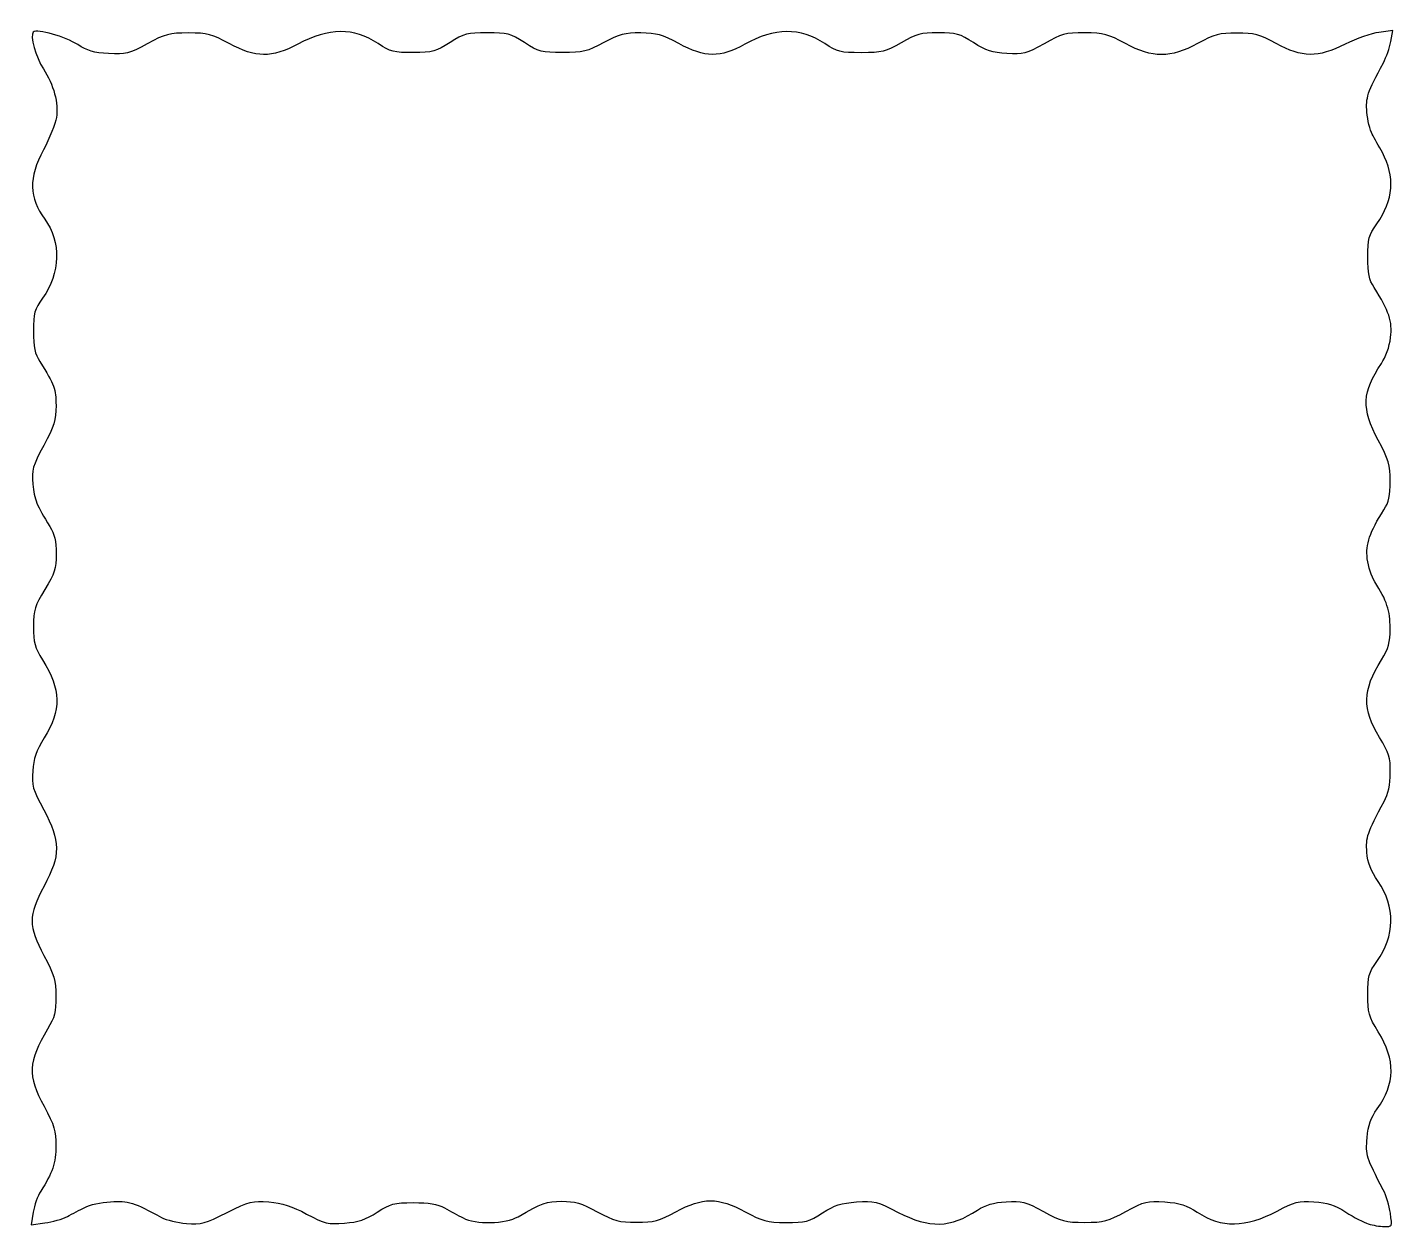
# Model space of a CAD drawing. Header units: centimetres. Extents: x -11.9 to 0.9, y -10 to 1.1.
import ezdxf

# ---------------------------------------------------------------- set-up
doc = ezdxf.new("R2010")
doc.units = ezdxf.units.CM
doc.header["$MEASUREMENT"] = 0
doc.layers.add('Layer 1', color=7, linetype='Continuous')

msp = doc.modelspace()

# ---------------------------------------------------------------- linework, layer by layer
at = {"layer": 'Layer 1'}
msp.add_open_spline([(0.61201, -9.98014), (0.5713, -9.96791), (0.477, -9.91877), (0.40246, -9.87093), (0.40246, -9.87093), (0.29627, -9.80279), (0.23208, -9.78177), (0.10606, -9.77386), (0.10606, -9.77386), (-0.0384, -9.76478), (-0.07338, -9.77362), (-0.23692, -9.86054), (-0.23692, -9.86054), (-0.52996, -10.01629), (-0.75414, -10.01929), (-0.9788, -9.87048), (-0.9788, -9.87048), (-1.07826, -9.8046), (-1.13913, -9.78545), (-1.28026, -9.77561), (-1.28026, -9.77561), (-1.4463, -9.76403), (-1.46841, -9.76945), (-1.64231, -9.86439), (-1.64231, -9.86439), (-1.81032, -9.95612), (-1.84593, -9.96551), (-2.02595, -9.96551), (-2.02595, -9.96551), (-2.20582, -9.96551), (-2.24173, -9.95606), (-2.4096, -9.86463), (-2.4096, -9.86463), (-2.57814, -9.77283), (-2.60941, -9.76467), (-2.75709, -9.77395), (-2.75709, -9.77395), (-2.87421, -9.7813), (-2.94784, -9.80284), (-3.02167, -9.85134), (-3.02167, -9.85134), (-3.27596, -10.01837), (-3.46643, -10.02383), (-3.76071, -9.87252), (-3.76071, -9.87252), (-3.9577, -9.77124), (-3.98156, -9.76531), (-4.14788, -9.77629), (-4.14788, -9.77629), (-4.29243, -9.78584), (-4.35086, -9.80452), (-4.46477, -9.87761), (-4.46477, -9.87761), (-4.59235, -9.95948), (-4.62165, -9.96716), (-4.80347, -9.96637), (-4.80347, -9.96637), (-4.98226, -9.96559), (-5.02091, -9.9555), (-5.18331, -9.86715), (-5.18331, -9.86715), (-5.433, -9.73131), (-5.57726, -9.73127), (-5.82714, -9.86698), (-5.82714, -9.86698), (-5.98679, -9.95368), (-6.02959, -9.96516), (-6.19314, -9.96516), (-6.19314, -9.96516), (-6.35669, -9.96516), (-6.39949, -9.95368), (-6.55914, -9.86698), (-6.55914, -9.86698), (-6.70898, -9.7856), (-6.7656, -9.76901), (-6.88987, -9.77007), (-6.88987, -9.77007), (-7.03413, -9.77129), (-7.07403, -9.78541), (-7.29444, -9.91318), (-7.29444, -9.91318), (-7.40994, -9.98014), (-7.69265, -9.98623), (-7.8071, -9.92423), (-7.8071, -9.92423), (-7.85075, -9.90058), (-7.92815, -9.85891), (-7.97908, -9.83163), (-7.97908, -9.83163), (-8.04608, -9.79574), (-8.12654, -9.78205), (-8.27012, -9.78212), (-8.27012, -9.78212), (-8.45032, -9.7822), (-8.48117, -9.79037), (-8.60579, -9.87102), (-8.60579, -9.87102), (-8.71332, -9.94061), (-8.77916, -9.96267), (-8.91006, -9.97295), (-8.91006, -9.97295), (-9.0643, -9.98507), (-9.09129, -9.97856), (-9.26231, -9.88801), (-9.26231, -9.88801), (-9.39774, -9.8163), (-9.49181, -9.78614), (-9.61234, -9.77579), (-9.61234, -9.77579), (-9.7668, -9.76253), (-9.79132, -9.76872), (-10.00237, -9.87425), (-10.00237, -9.87425), (-10.2062, -9.97616), (-10.24206, -9.98577), (-10.37995, -9.97548), (-10.37995, -9.97548), (-10.46375, -9.96922), (-10.56803, -9.94435), (-10.61168, -9.92021), (-10.61168, -9.92021), (-10.86277, -9.78138), (-10.92205, -9.76302), (-11.08496, -9.77364), (-11.08496, -9.77364), (-11.17391, -9.77943), (-11.2824, -9.80304), (-11.32606, -9.8261), (-11.32606, -9.8261), (-11.36971, -9.84916), (-11.44235, -9.88736), (-11.48746, -9.91098), (-11.48746, -9.91098), (-11.53258, -9.9346), (-11.62668, -9.96177), (-11.69656, -9.97135), (-11.69656, -9.97135), (-11.69656, -9.97135), (-11.82363, -9.98876), (-11.82363, -9.98876), (-11.82363, -9.98876), (-11.82363, -9.98876), (-11.805, -9.8723), (-11.805, -9.8723), (-11.805, -9.8723), (-11.79476, -9.80824), (-11.76327, -9.72006), (-11.73501, -9.67633), (-11.73501, -9.67633), (-11.62724, -9.5095), (-11.59385, -9.40965), (-11.59339, -9.25286), (-11.59339, -9.25286), (-11.593, -9.11636), (-11.60854, -9.06505), (-11.70423, -8.88681), (-11.70423, -8.88681), (-11.85927, -8.59806), (-11.85357, -8.47443), (-11.67118, -8.16968), (-11.67118, -8.16968), (-11.60523, -8.05947), (-11.59316, -8.0118), (-11.59413, -7.8654), (-11.59413, -7.8654), (-11.59514, -7.71362), (-11.60911, -7.66591), (-11.70541, -7.48551), (-11.70541, -7.48551), (-11.85253, -7.20989), (-11.8524, -7.1169), (-11.70448, -6.84078), (-11.70448, -6.84078), (-11.54982, -6.55209), (-11.55028, -6.42284), (-11.70701, -6.13077), (-11.70701, -6.13077), (-11.81023, -5.93843), (-11.81962, -5.90541), (-11.80992, -5.76911), (-11.80992, -5.76911), (-11.80176, -5.65449), (-11.77644, -5.58217), (-11.70254, -5.46245), (-11.70254, -5.46245), (-11.54174, -5.20193), (-11.54556, -5.01401), (-11.71728, -4.73752), (-11.71728, -4.73752), (-11.79073, -4.61927), (-11.80225, -4.57691), (-11.8019, -4.42643), (-11.8019, -4.42643), (-11.80154, -4.26974), (-11.7909, -4.23515), (-11.69607, -4.08224), (-11.69607, -4.08224), (-11.60328, -3.93264), (-11.59066, -3.89298), (-11.59077, -3.75152), (-11.59077, -3.75152), (-11.59088, -3.63163), (-11.60573, -3.56723), (-11.64922, -3.49817), (-11.64922, -3.49817), (-11.7735, -3.30081), (-11.7953, -3.24661), (-11.80794, -3.10362), (-11.80794, -3.10362), (-11.81996, -2.96768), (-11.81183, -2.93873), (-11.70697, -2.74411), (-11.70697, -2.74411), (-11.60878, -2.56185), (-11.59293, -2.51039), (-11.5929, -2.37369), (-11.5929, -2.37369), (-11.59286, -2.21597), (-11.60446, -2.18446), (-11.74386, -1.96359), (-11.74386, -1.96359), (-11.79004, -1.89041), (-11.80231, -1.83135), (-11.80231, -1.68213), (-11.80231, -1.68213), (-11.80231, -1.51193), (-11.79395, -1.48164), (-11.71779, -1.37558), (-11.71779, -1.37558), (-11.55167, -1.14427), (-11.54364, -0.84782), (-11.69783, -0.63884), (-11.69783, -0.63884), (-11.84568, -0.43843), (-11.84919, -0.2589), (-11.71036, 0.00313), (-11.71036, 0.00313), (-11.65252, 0.1123), (-11.59782, 0.24776), (-11.5888, 0.30414), (-11.5888, 0.30414), (-11.56778, 0.43561), (-11.61507, 0.61203), (-11.71002, 0.75638), (-11.71002, 0.75638), (-11.78308, 0.86745), (-11.8375, 1.06597), (-11.80406, 1.09941), (-11.80406, 1.09941), (-11.77152, 1.13195), (-11.50102, 1.05539), (-11.39077, 0.98243), (-11.39077, 0.98243), (-11.30338, 0.9246), (-11.24082, 0.90632), (-11.10408, 0.89869), (-11.10408, 0.89869), (-10.94246, 0.88967), (-10.91512, 0.89658), (-10.74397, 0.98977), (-10.74397, 0.98977), (-10.57612, 1.08118), (-10.54017, 1.09062), (-10.36033, 1.09062), (-10.36033, 1.09062), (-10.18139, 1.09062), (-10.14412, 1.08096), (-9.9811, 0.99227), (-9.9811, 0.99227), (-9.73521, 0.8585), (-9.58749, 0.85708), (-9.34418, 0.98616), (-9.34418, 0.98616), (-9.05285, 1.14071), (-8.82471, 1.14247), (-8.59722, 0.99192), (-8.59722, 0.99192), (-8.48099, 0.91499), (-8.45072, 0.90725), (-8.2704, 0.90831), (-8.2704, 0.90831), (-8.09004, 0.90937), (-8.05846, 0.91792), (-7.9285, 1.00091), (-7.9285, 1.00091), (-7.79711, 1.08482), (-7.76857, 1.09235), (-7.5822, 1.09235), (-7.5822, 1.09235), (-7.39552, 1.09235), (-7.36751, 1.08492), (-7.23591, 1.00048), (-7.23591, 1.00048), (-7.10302, 0.91523), (-7.0775, 0.90862), (-6.88106, 0.90861), (-6.88106, 0.90861), (-6.68983, 0.90861), (-6.65294, 0.91747), (-6.49896, 1.00048), (-6.49896, 1.00048), (-6.35236, 1.07951), (-6.30428, 1.09214), (-6.15501, 1.09088), (-6.15501, 1.09088), (-6.00678, 1.08962), (-5.95511, 1.07515), (-5.80068, 0.99166), (-5.80068, 0.99166), (-5.55611, 0.85943), (-5.41572, 0.85803), (-5.18768, 0.98556), (-5.18768, 0.98556), (-4.91055, 1.14054), (-4.67084, 1.14258), (-4.44337, 0.99192), (-4.44337, 0.99192), (-4.32607, 0.91422), (-4.29768, 0.90714), (-4.10333, 0.90714), (-4.10333, 0.90714), (-3.90885, 0.90714), (-3.8781, 0.91482), (-3.73251, 0.99975), (-3.73251, 0.99975), (-3.59199, 1.08172), (-3.55243, 1.09235), (-3.38795, 1.09235), (-3.38795, 1.09235), (-3.22109, 1.09235), (-3.18757, 1.083), (-3.05933, 1.00071), (-3.05933, 1.00071), (-2.94444, 0.92698), (-2.88405, 0.90701), (-2.75035, 0.89849), (-2.75035, 0.89849), (-2.59673, 0.88871), (-2.57055, 0.89564), (-2.40428, 0.99002), (-2.40428, 0.99002), (-2.23904, 1.08382), (-2.20823, 1.09207), (-2.02595, 1.09138), (-2.02595, 1.09138), (-1.84776, 1.0907), (-1.80907, 1.08059), (-1.64672, 0.99227), (-1.64672, 0.99227), (-1.3936, 0.85456), (-1.22976, 0.85452), (-0.97643, 0.9921), (-0.97643, 0.9921), (-0.81678, 1.0788), (-0.77398, 1.09028), (-0.61043, 1.09028), (-0.61043, 1.09028), (-0.44688, 1.09028), (-0.40408, 1.0788), (-0.24443, 0.9921), (-0.24443, 0.9921), (-0.00065, 0.85971), (0.13756, 0.85846), (0.39636, 0.98634), (0.39636, 0.98634), (0.49924, 1.03717), (0.64092, 1.08664), (0.71119, 1.09628), (0.71119, 1.09628), (0.71119, 1.09628), (0.83898, 1.11379), (0.83898, 1.11379), (0.83898, 1.11379), (0.83898, 1.11379), (0.82026, 1.01047), (0.82026, 1.01047), (0.82026, 1.01047), (0.80997, 0.95364), (0.77923, 0.86547), (0.75196, 0.81454), (0.75196, 0.81454), (0.60271, 0.5358), (0.58746, 0.48994), (0.59888, 0.35425), (0.59888, 0.35425), (0.60513, 0.27999), (0.6273, 0.18804), (0.64814, 0.14993), (0.64814, 0.14993), (0.66898, 0.11182), (0.71139, 0.03443), (0.74239, -0.02205), (0.74239, -0.02205), (0.86343, -0.24258), (0.84638, -0.46355), (0.69133, -0.68371), (0.69133, -0.68371), (0.61513, -0.7919), (0.60665, -0.82293), (0.60665, -0.9935), (0.60665, -0.9935), (0.60665, -1.14489), (0.61862, -1.20172), (0.6661, -1.27567), (0.6661, -1.27567), (0.80462, -1.49146), (0.83777, -1.59217), (0.8192, -1.7408), (0.8192, -1.7408), (0.80861, -1.82554), (0.77423, -1.92216), (0.73325, -1.98234), (0.73325, -1.98234), (0.55417, -2.24533), (0.54774, -2.40266), (0.70407, -2.69556), (0.70407, -2.69556), (0.80121, -2.87756), (0.81479, -2.92402), (0.81535, -3.07629), (0.81535, -3.07629), (0.81584, -3.21057), (0.80283, -3.27031), (0.75771, -3.34088), (0.75771, -3.34088), (0.6239, -3.55014), (0.58643, -3.66009), (0.60254, -3.79613), (0.60254, -3.79613), (0.61104, -3.86789), (0.64214, -3.96416), (0.67165, -4.01005), (0.67165, -4.01005), (0.7842, -4.18505), (0.81528, -4.27898), (0.81489, -4.44285), (0.81489, -4.44285), (0.81456, -4.57954), (0.80095, -4.6288), (0.73356, -4.73722), (0.73356, -4.73722), (0.55724, -5.02085), (0.55289, -5.19405), (0.71549, -5.45749), (0.71549, -5.45749), (0.80667, -5.60522), (0.81811, -5.64245), (0.81646, -5.78605), (0.81646, -5.78605), (0.81518, -5.89774), (0.79719, -5.98047), (0.75849, -6.05262), (0.75849, -6.05262), (0.60242, -6.34358), (0.58736, -6.38808), (0.59871, -6.52492), (0.59871, -6.52492), (0.60698, -6.62465), (0.63457, -6.69579), (0.70423, -6.79706), (0.70423, -6.79706), (0.86516, -7.03102), (0.86056, -7.3045), (0.69173, -7.53959), (0.69173, -7.53959), (0.61494, -7.64652), (0.60665, -7.67646), (0.60665, -7.84692), (0.60665, -7.84692), (0.60665, -8.01871), (0.61553, -8.05012), (0.70495, -8.19452), (0.70495, -8.19452), (0.86602, -8.45466), (0.86275, -8.67728), (0.69441, -8.91168), (0.69441, -8.91168), (0.63537, -8.9939), (0.61183, -9.06138), (0.60117, -9.17899), (0.60117, -9.17899), (0.58651, -9.34065), (0.59369, -9.36383), (0.7511, -9.66296), (0.7511, -9.66296), (0.77791, -9.71389), (0.8077, -9.81212), (0.81731, -9.88124), (0.81731, -9.88124), (0.83464, -10.00587), (0.83417, -10.0069), (0.76041, -10.00465), (0.76041, -10.00465), (0.7195, -10.0034), (0.65272, -9.99237), (0.61201, -9.98014)], degree=3, knots=[0, 0, 0, 0, 0.008, 0.008, 0.008, 0.008, 0.016, 0.016, 0.016, 0.016, 0.024, 0.024, 0.024, 0.024, 0.032, 0.032, 0.032, 0.032, 0.04, 0.04, 0.04, 0.04, 0.048, 0.048, 0.048, 0.048, 0.056, 0.056, 0.056, 0.056, 0.064, 0.064, 0.064, 0.064, 0.072, 0.072, 0.072, 0.072, 0.08, 0.08, 0.08, 0.08, 0.088, 0.088, 0.088, 0.088, 0.096, 0.096, 0.096, 0.096, 0.104, 0.104, 0.104, 0.104, 0.112, 0.112, 0.112, 0.112, 0.12, 0.12, 0.12, 0.12, 0.128, 0.128, 0.128, 0.128, 0.136, 0.136, 0.136, 0.136, 0.144, 0.144, 0.144, 0.144, 0.152, 0.152, 0.152, 0.152, 0.16, 0.16, 0.16, 0.16, 0.168, 0.168, 0.168, 0.168, 0.176, 0.176, 0.176, 0.176, 0.184, 0.184, 0.184, 0.184, 0.192, 0.192, 0.192, 0.192, 0.2, 0.2, 0.2, 0.2, 0.208, 0.208, 0.208, 0.208, 0.216, 0.216, 0.216, 0.216, 0.224, 0.224, 0.224, 0.224, 0.232, 0.232, 0.232, 0.232, 0.24, 0.24, 0.24, 0.24, 0.248, 0.248, 0.248, 0.248, 0.256, 0.256, 0.256, 0.256, 0.264, 0.264, 0.264, 0.264, 0.272, 0.272, 0.272, 0.272, 0.28, 0.28, 0.28, 0.28, 0.288, 0.288, 0.288, 0.288, 0.296, 0.296, 0.296, 0.296, 0.304, 0.304, 0.304, 0.304, 0.312, 0.312, 0.312, 0.312, 0.32, 0.32, 0.32, 0.32, 0.328, 0.328, 0.328, 0.328, 0.336, 0.336, 0.336, 0.336, 0.344, 0.344, 0.344, 0.344, 0.352, 0.352, 0.352, 0.352, 0.36, 0.36, 0.36, 0.36, 0.368, 0.368, 0.368, 0.368, 0.376, 0.376, 0.376, 0.376, 0.384, 0.384, 0.384, 0.384, 0.392, 0.392, 0.392, 0.392, 0.4, 0.4, 0.4, 0.4, 0.408, 0.408, 0.408, 0.408, 0.416, 0.416, 0.416, 0.416, 0.424, 0.424, 0.424, 0.424, 0.432, 0.432, 0.432, 0.432, 0.44, 0.44, 0.44, 0.44, 0.448, 0.448, 0.448, 0.448, 0.456, 0.456, 0.456, 0.456, 0.464, 0.464, 0.464, 0.464, 0.472, 0.472, 0.472, 0.472, 0.48, 0.48, 0.48, 0.48, 0.488, 0.488, 0.488, 0.488, 0.496, 0.496, 0.496, 0.496, 0.504, 0.504, 0.504, 0.504, 0.512, 0.512, 0.512, 0.512, 0.52, 0.52, 0.52, 0.52, 0.528, 0.528, 0.528, 0.528, 0.536, 0.536, 0.536, 0.536, 0.544, 0.544, 0.544, 0.544, 0.552, 0.552, 0.552, 0.552, 0.56, 0.56, 0.56, 0.56, 0.568, 0.568, 0.568, 0.568, 0.576, 0.576, 0.576, 0.576, 0.584, 0.584, 0.584, 0.584, 0.592, 0.592, 0.592, 0.592, 0.6, 0.6, 0.6, 0.6, 0.608, 0.608, 0.608, 0.608, 0.616, 0.616, 0.616, 0.616, 0.624, 0.624, 0.624, 0.624, 0.632, 0.632, 0.632, 0.632, 0.64, 0.64, 0.64, 0.64, 0.648, 0.648, 0.648, 0.648, 0.656, 0.656, 0.656, 0.656, 0.664, 0.664, 0.664, 0.664, 0.672, 0.672, 0.672, 0.672, 0.68, 0.68, 0.68, 0.68, 0.688, 0.688, 0.688, 0.688, 0.696, 0.696, 0.696, 0.696, 0.704, 0.704, 0.704, 0.704, 0.712, 0.712, 0.712, 0.712, 0.72, 0.72, 0.72, 0.72, 0.728, 0.728, 0.728, 0.728, 0.736, 0.736, 0.736, 0.736, 0.744, 0.744, 0.744, 0.744, 0.752, 0.752, 0.752, 0.752, 0.76, 0.76, 0.76, 0.76, 0.768, 0.768, 0.768, 0.768, 0.776, 0.776, 0.776, 0.776, 0.784, 0.784, 0.784, 0.784, 0.792, 0.792, 0.792, 0.792, 0.8, 0.8, 0.8, 0.8, 0.808, 0.808, 0.808, 0.808, 0.816, 0.816, 0.816, 0.816, 0.824, 0.824, 0.824, 0.824, 0.832, 0.832, 0.832, 0.832, 0.84, 0.84, 0.84, 0.84, 0.848, 0.848, 0.848, 0.848, 0.856, 0.856, 0.856, 0.856, 0.864, 0.864, 0.864, 0.864, 0.872, 0.872, 0.872, 0.872, 0.88, 0.88, 0.88, 0.88, 0.888, 0.888, 0.888, 0.888, 0.896, 0.896, 0.896, 0.896, 0.904, 0.904, 0.904, 0.904, 0.912, 0.912, 0.912, 0.912, 0.92, 0.92, 0.92, 0.92, 0.928, 0.928, 0.928, 0.928, 0.936, 0.936, 0.936, 0.936, 0.944, 0.944, 0.944, 0.944, 0.952, 0.952, 0.952, 0.952, 0.96, 0.96, 0.96, 0.96, 0.968, 0.968, 0.968, 0.968, 0.976, 0.976, 0.976, 0.976, 0.984, 0.984, 0.984, 0.984, 1, 1, 1, 1], dxfattribs=at)

doc.saveas('drawing.dxf')
